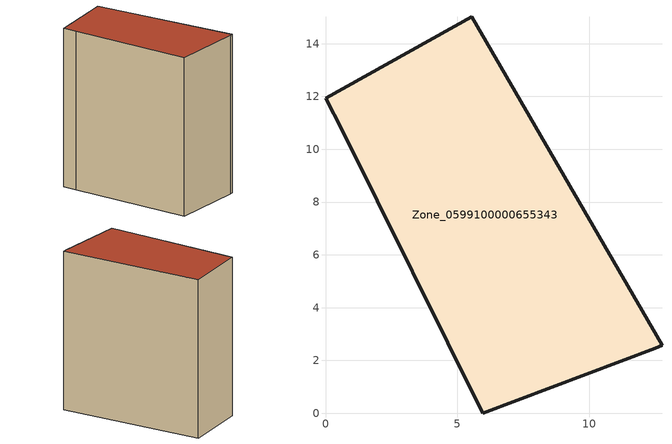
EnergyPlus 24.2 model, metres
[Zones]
Zone_0599100000655343
 floor ground (C_G): 5.97,0 0.63,10.72 0,11.93 5.55,15.02 12.75,2.57 12.49,2.46 z0
 wall outside (C_F): 0.63,10.72 5.97,0 12.49,2.46 12.75,2.57 5.55,15.02 0,11.93 0.63,10.72 z0:15.95
 roof outside (C_R): 12.49,2.46 12.75,2.57 5.55,15.02 0,11.93 0.63,10.72 5.97,0 z15.95
[BUILDING]
Pand.0599100000655343: North Axis=0; Terrain=City; Loads Convergence Tolerance Value=0.04; Temperature Convergence Tolerance Value=0.4; Solar Distribution=FullExterior; Maximum Number of Warmup Days=25; Minimum Number of Warmup Days=1
[Site:Location]
Rotterdam.The.Hague.AP_ZH_NLD Design_Conditions: Latitude=51.96; Longitude=4.45; Time Zone=1; Elevation=-4.5
[SITE:GROUNDTEMPERATURE:BUILDINGSURFACE]
18, 18, 18, 18, 18, 18, 18, 18, 18, 18, 18, 18
[MATERIAL] Thermal Absorptance=0.9; Solar Absorptance=0.7; Visible Absorptance=0.7
Name | Roughness | Thickness | Conductivity | Density | Specific Heat
G.TI.1946 | MediumSmooth | 0.15 | 1 | 540 | 1210
F.TI.1946 | Rough | 0.3 | 0.857143 | 1920 | 840
R.TI.1946 | MediumRough | 0.2 | 0.1 | 1500 | 1000
[CONSTRUCTION]
C_G: G.TI.1946
C_F: F.TI.1946
C_R: R.TI.1946
[ZONE]
Zone_0599100000655343: Type=1; Multiplier=1; Ceiling Height=Autocalculate; Volume=Autocalculate; Floor Area=autocalculate; Part of Total Floor Area=Yes
[ZONEINFILTRATION:DESIGNFLOWRATE]
Infil_Zone_0599100000655343: Zone or ZoneList or Space or SpaceList=Zone_0599100000655343; Schedule=AlwaysOn; Design Flow Rate Calculation Method=Flow/Area; Flow Rate per Floor Area=0.003; Constant Term Coefficient=1; Temperature Term Coefficient=0; Velocity Term Coefficient=0; Velocity Squared Term Coefficient=0
[HVACTEMPLATE:ZONE:IDEALLOADSAIRSYSTEM]
Zone_0599100000655343: Maximum Heating Supply Air Temperature=50; Minimum Cooling Supply Air Temperature=13; Maximum Heating Supply Air Humidity Ratio=0.0156; Minimum Cooling Supply Air Humidity Ratio=0.0077; Heating Limit=NoLimit; Cooling Limit=NoLimit; Dehumidification Control Type=ConstantSensibleHeatRatio; Cooling Sensible Heat Ratio=0.7; Dehumidification Setpoint=60; Humidification Control Type=None; Humidification Setpoint=30; Outdoor Air Method=None; Outdoor Air Flow Rate per Person=0.00944; Outdoor Air Flow Rate per Zone Floor Area=0; Outdoor Air Flow Rate per Zone=0; Demand Controlled Ventilation Type=None; Outdoor Air Economizer Type=NoEconomizer; Heat Recovery Type=None; Sensible Heat Recovery Effectiveness=0.7; Latent Heat Recovery Effectiveness=0.65
[ZONECONTROL:THERMOSTAT]
ThermostatControl_Zone_0599100000655343: Zone or ZoneList=Zone_0599100000655343; Control Type Schedule=DualSetpointControlType; Control 1=Thermostat_Zone_0599100000655343; Temperature Difference Between Cutout And Setpoint=0
[THERMOSTATSETPOINT:DUALSETPOINT]
Thermostat_Zone_0599100000655343: Heating Setpoint Temperature Schedule=HeatingSetpoint_Zone_0599100000655343; Cooling Setpoint Temperature Schedule=CoolingSetpoint_Zone_0599100000655343
[SCHEDULE:COMPACT]
HeatingSetpoint_Zone_0599100000655343: Through: 12/31, For: AllDays, Until: 24:00, 21
CoolingSetpoint_Zone_0599100000655343: Through: 12/31, For: AllDays, Until: 24:00, 24
DualSetpointControlType: Through: 12/31, For: AllDays, Until: 24:00, 4
AlwaysOn: Through: 12/31, For: AllDays, Until: 24:00, 1
